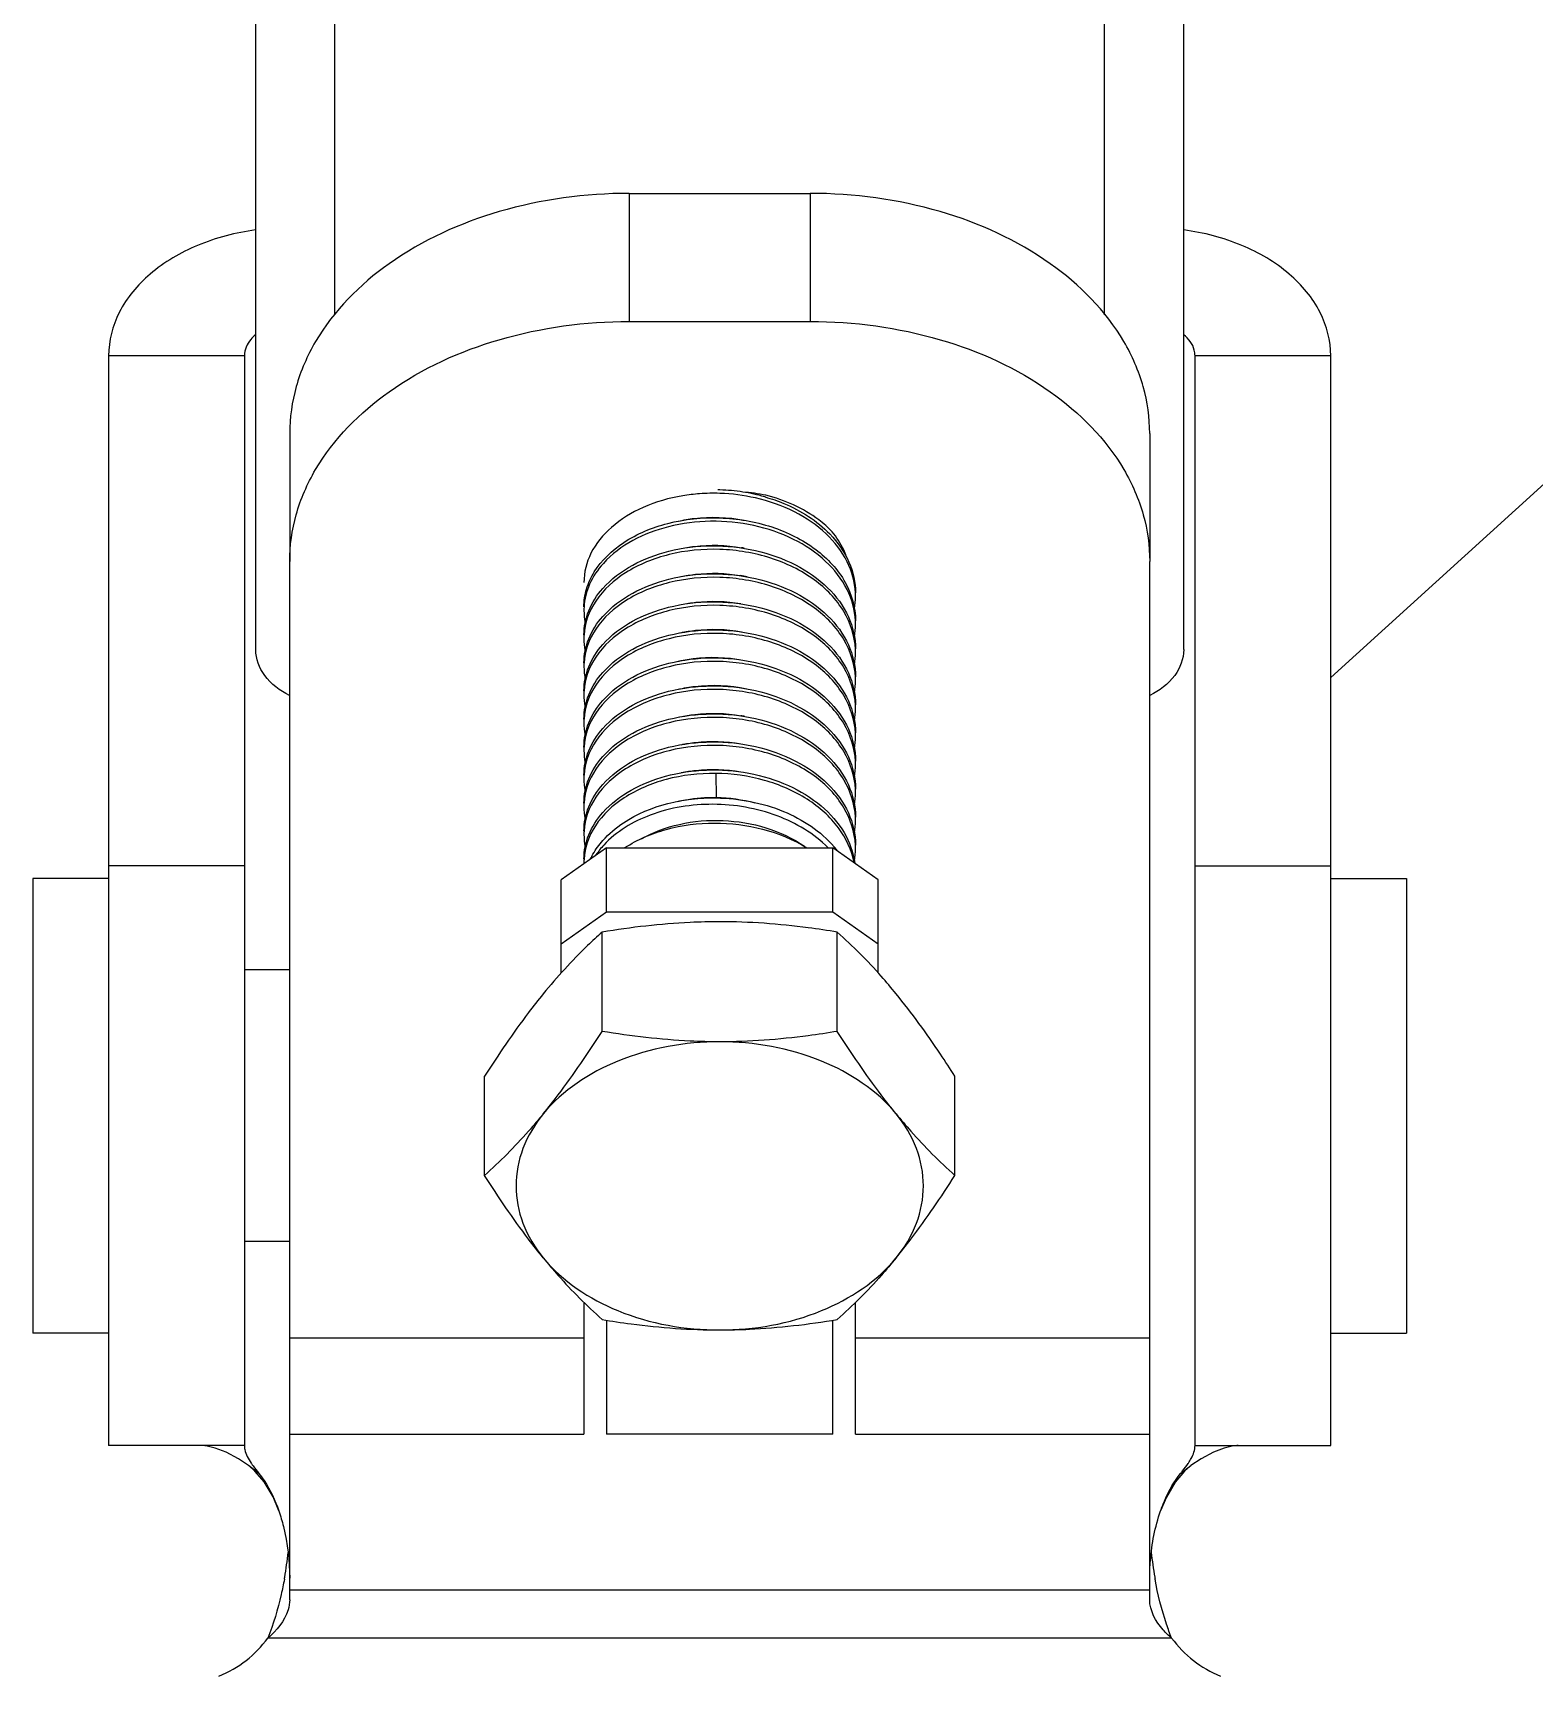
# Model space of a CAD drawing. Extents: x 27938 to 1042331, y -235042 to 1535213.
# Drawn here: x 704725 to 705315, y 745621 to 746267 of the extents above; entities that cross this region are included whole.
import ezdxf

# ---------------------------------------------------------------- set-up
doc = ezdxf.new("R2010")
doc.units = 0
doc.header["$LTSCALE"] = 1000
doc.header["$MEASUREMENT"] = 0
doc.layers.add('W_DIM', color=4, linetype='Continuous')
doc.styles.get("Standard").update_dxf_attribs({"font": 'gbenor.shx', "bigfont": 'gbcbig.shx'})
doc.dimstyles.get("Standard").update_dxf_attribs({"dimtxt": 0.18, "dimasz": 0.18, "dimexe": 0.18, "dimexo": 0.0625, "dimgap": 0.09, "dimtad": 0, "dimtih": 1, "dimtoh": 1, "dimdec": 4, "dimzin": 0, "dimdsep": 46, "dimtxsty": 'Standard', "dimcen": 0.09, "dimadec": 0, "dimazin": 0, "dimtfac": 1, "dimtdec": 4, "dimtofl": 0, "dimtmove": 0, "dimatfit": 3, "dimfxl": 1, "dimtolj": 1, "dimtzin": 0, "dimarcsym": 0})

msp = doc.modelspace()

# ---------------------------------------------------------------- linework, layer by layer
at = {"linetype": 'Continuous'}
for p, q in [((704812.64, 746024.59), (704812.64, 748821.25)), ((705177.44, 746024.59), (705177.44, 748821.25)), ((704843.78, 746156.11), (704843.78, 748511.76)), ((705146.3, 746156.11), (705146.3, 748511.76)), ((704959.45, 746203.89), (704959.45, 746153.56)), ((704959.45, 746203.89), (705030.63, 746203.89)), ((705030.63, 746203.89), (705030.63, 746153.56)), ((704959.45, 746153.56), (705030.63, 746153.56)), ((704754.81, 746140.09), (704754.81, 745711.82)), ((704808.19, 746140.09), (704754.81, 746140.09)), ((704808.19, 746140.09), (704808.19, 745711.82)), ((705181.89, 745711.82), (705181.89, 746140.09)), ((705235.27, 746140.09), (705181.89, 746140.09)), ((705235.27, 745711.82), (705235.27, 746140.09)), ((704825.99, 746109.52), (704825.99, 746059.19)), ((705164.09, 746109.52), (705164.09, 746059.19)), ((705038.28, 746070.09), (705038.35, 746070.02)), ((704825.99, 745651.19), (704825.99, 746059.19)), ((705164.09, 745651.19), (705164.09, 746059.19)), ((704993.46, 745975.92), (704993.71, 745966.5)), ((704993.71, 745966.5), (704993.71, 745966.28)), ((704950.55, 745946.65), (704932.76, 745934.07)), ((704950.55, 745921.48), (704950.55, 745946.65)), ((704950.55, 745946.65), (705039.53, 745946.65)), ((705039.53, 745921.48), (705039.53, 745946.65)), ((705057.32, 745934.07), (705039.53, 745946.65)), ((704808.19, 745939.65), (704754.81, 745939.65)), ((705181.89, 745939.65), (705235.27, 745939.65)), ((704754.81, 745934.59), (704725.02, 745934.59)), ((704932.76, 745897.52), (704932.76, 745934.07)), ((705057.32, 745897.52), (705057.32, 745934.07)), ((705235.27, 745934.59), (705265.06, 745934.59)), ((704932.76, 745908.9), (704950.55, 745921.48)), ((704950.55, 745921.48), (705039.53, 745921.48)), ((705039.53, 745921.48), (705057.32, 745908.9)), ((704948.81, 745874.53), (704948.81, 745913.55)), ((705041.27, 745874.53), (705041.27, 745913.55)), ((704825.99, 745898.67), (704808.19, 745898.67)), ((704902.58, 745817.91), (704902.58, 745856.92)), ((705087.51, 745817.91), (705087.51, 745856.92)), ((704825.99, 745791.9), (704808.19, 745791.9)), ((704941.66, 745768.02), (704941.66, 745716.26)), ((705048.43, 745716.27), (705048.43, 745768.02)), ((704950.55, 745761.02), (704950.55, 745716.29)), ((705039.53, 745716.29), (705039.53, 745761.03)), ((704754.81, 745755.97), (704725.02, 745755.97)), ((704825.99, 745754.05), (704941.66, 745754.05)), ((705048.43, 745754.05), (705164.09, 745754.05)), ((705235.27, 745755.97), (705265.06, 745755.97)), ((704808.19, 745711.82), (704754.81, 745711.82)), ((704825.99, 745716.27), (704941.66, 745716.27)), ((705039.53, 745716.29), (704950.55, 745716.29)), ((705048.43, 745716.27), (705164.09, 745716.27)), ((705181.89, 745711.82), (705235.27, 745711.82)), ((704813.87, 745700.82), (704809.85, 745703.87)), ((705176.21, 745700.82), (705180.23, 745703.87)), ((705164.09, 745654.95), (704825.99, 745654.95)), ((705172.71, 745636.07), (704817.38, 745636.07))]:
    msp.add_line(p, q, dxfattribs=at)
for p, q in [((704725.02, 745934.59), (704725.02, 745755.97)), ((705265.06, 745934.59), (705265.06, 745755.97))]:
    msp.add_line(p, q)
for points in [[(704809.85, 745703.87), (704805.84, 745706.6), (704800.96, 745709.14), (704796.75, 745710.72), (704793.57, 745711.52), (704791.68, 745711.79), (704791.2, 745711.82)], [(705198.88, 745711.82), (705198.4, 745711.79), (705196.51, 745711.52), (705193.34, 745710.72), (705189.12, 745709.14), (705184.25, 745706.6), (705180.23, 745703.87)], [(704821.72, 745686.07), (704819.44, 745691.55), (704815.94, 745697.45), (704812.32, 745701.72), (704809.87, 745703.86)], [(705180.22, 745703.87), (705177.72, 745701.68), (705174.11, 745697.41), (705170.63, 745691.53), (705168.37, 745686.07)]]:
    msp.add_lwpolyline(points, dxfattribs=at)
for centre, radius, start, end in [((704992.38, 746013.33), 72.69, 94.12569, 99.40267), ((704992.57, 746010.87), 75.15, 88.10633, 94.13058), ((704992.57, 746012.08), 75.31, 88.0532, 88.71813), ((704992.57, 746010.6), 75.43, 87.99871, 88.11338), ((704992.58, 746012.07), 75.33, 81.1719, 88.06144), ((704992.63, 746011.33), 74.69, 77.29929, 88.02789), ((704998.82, 746013.88), 72.8, 78.61656, 85.81395), ((704993.04, 746014.89), 72.47, 74.33037, 81.18694), ((704993.67, 746017.33), 69.95, 74.0044, 74.29492), ((704992.78, 746003.48), 62.1, 79.01309, 80.00675), ((704992.8, 745992.58), 61.99, 77.8843, 80.31948), ((704965.9, 746039.98), 24.24, 176.79498, 179.99776), ((705018.94, 746045.5), 29.49, 350.57514, 359.97128), ((705019.25, 746045.48), 29.17, 0.00154, 2.66813), ((704966.25, 746040), 24.59, 180.04808, 191.33884), ((705018.94, 746034.49), 29.49, 350.5247, 359.97091), ((705019.25, 746034.47), 29.17, 0.00154, 2.66775), ((704965.89, 746028.97), 24.24, 176.79547, 179.99775), ((704966.25, 746028.99), 24.6, 180.0489, 191.4175), ((705018.93, 746023.48), 29.49, 350.47779, 359.97076), ((705019.25, 746023.46), 29.17, 0.00154, 2.66767), ((704965.89, 746017.96), 24.24, 176.795, 179.99774), ((704966.28, 746017.98), 24.62, 180.05231, 192.14934), ((704965.89, 746006.95), 24.24, 176.79543, 179.99775), ((705018.94, 746012.47), 29.49, 350.55933, 359.97117), ((705019.25, 746012.45), 29.17, 0.00154, 2.66804), ((704966.25, 746006.97), 24.6, 180.04853, 191.38358), ((705019.25, 746001.44), 29.17, 0.00154, 2.6677), ((704965.89, 745995.94), 24.24, 176.79542, 179.99774), ((704966.25, 745995.96), 24.6, 180.04877, 191.40188), ((704992.78, 745937.38), 62.13, 78.78771, 80.256), ((705018.94, 746001.46), 29.49, 350.51432, 359.97082), ((705018.94, 745990.45), 29.49, 350.55499, 359.97114), ((705019.25, 745990.43), 29.17, 0.00153, 2.66784), ((704965.89, 745984.93), 24.24, 176.7949, 179.99774), ((704966.25, 745984.95), 24.59, 180.04815, 191.34656), ((705018.93, 745979.44), 29.5, 350.3354, 359.96948), ((705019.25, 745979.42), 29.17, 0.00154, 2.66796), ((704965.89, 745973.92), 24.24, 176.7955, 179.99775), ((704966.25, 745973.94), 24.6, 180.04847, 191.36983), ((705019.25, 745968.41), 29.17, 0.00154, 2.66766), ((704965.89, 745962.91), 24.24, 176.79531, 179.99774), ((704992.57, 745903.26), 63.25, 88.96287, 89.19864), ((704992.57, 745891.02), 75.27, 89.13991, 89.31671), ((705018.94, 745968.43), 29.49, 350.49826, 359.97077), ((704966.25, 745962.93), 24.6, 180.0486, 191.38893), ((705018.94, 745957.42), 29.49, 350.57751, 359.9713), ((705019.25, 745957.4), 29.17, 0.00153, 2.66808), ((704965.9, 745951.9), 24.24, 176.79481, 179.99775), ((704966.25, 745951.92), 24.59, 180.04798, 191.3296), ((705009.59, 745920.97), 40.12, 37.51951, 40.62392), ((705018.94, 745946.41), 29.49, 350.53849, 359.97102), ((705019.25, 745946.39), 29.17, 0.00154, 2.66785), ((704965.9, 745940.89), 24.24, 176.79416, 179.99777), ((704965.84, 745940.89), 24.18, 180.00024, 181.15233), ((704837.32, 745722.64), 31.91, 213.78825, 214.18873), ((705152.76, 745722.64), 31.91, 325.81127, 326.21175), ((704691.74, 745683.25), 134.32, 350.02794, 354.2434), ((705298.34, 745683.24), 134.31, 185.75095, 189.97214), ((704690.25, 745683.47), 135.82, 349.72994, 350.04434), ((705299.83, 745683.47), 135.82, 189.95566, 190.27006), ((704781.5, 745662.38), 44.49, 292.02431, 323.74846), ((705208.58, 745662.38), 44.49, 216.25154, 247.97569)]:
    msp.add_arc(centre, radius, start, end, dxfattribs=at)
for points, knots in [([(704959.45, 746203.89), (704942.26, 746203.89), (704908.9, 746199.37), (704865.21, 746179.73), (704838.57, 746153.08), (704827.79, 746128.4), (704825.99, 746115.72), (704825.99, 746109.52)], [0, 0, 0, 0, 0.287429, 0.554303, 0.789052, 0.896403, 1, 1, 1, 1]), ([(705164.09, 746109.52), (705164.09, 746115.72), (705162.29, 746128.4), (705151.51, 746153.08), (705124.88, 746179.73), (705081.19, 746199.37), (705047.82, 746203.89), (705030.63, 746203.89)], [0, 0, 0, 0, 0.103597, 0.210948, 0.445697, 0.712571, 1, 1, 1, 1]), ([(704812.61, 746189.52), (704804.79, 746188.47), (704789.94, 746184.62), (704771.02, 746173.61), (704758.05, 746158.36), (704754.81, 746145.94), (704754.81, 746140.09)], [0, 0, 0, 0, 0.287892, 0.552013, 0.786654, 1, 1, 1, 1]), ([(705235.27, 746140.09), (705235.27, 746145.94), (705232.03, 746158.36), (705219.06, 746173.61), (705200.14, 746184.62), (705185.29, 746188.47), (705177.47, 746189.52)], [0, 0, 0, 0, 0.213346, 0.447987, 0.712108, 1, 1, 1, 1]), ([(704825.99, 746059.19), (704825.99, 746065.39), (704827.79, 746078.07), (704838.57, 746102.75), (704865.21, 746129.4), (704908.9, 746149.04), (704942.26, 746153.56), (704959.45, 746153.56)], [0, 0, 0, 0, 0.103597, 0.210948, 0.445697, 0.712571, 1, 1, 1, 1]), ([(705030.63, 746153.56), (705047.82, 746153.56), (705081.19, 746149.04), (705124.88, 746129.4), (705151.51, 746102.75), (705162.29, 746078.07), (705164.09, 746065.39), (705164.09, 746059.19)], [0, 0, 0, 0, 0.287429, 0.554303, 0.789052, 0.896403, 1, 1, 1, 1]), ([(704812.55, 746148.34), (704811.88, 746147.79), (704809.59, 746145.61), (704808.19, 746142.39), (704808.19, 746140.09)], [0, 0, 0, 0, 0.274002, 1, 1, 1, 1]), ([(705181.89, 746140.09), (705181.89, 746140.84), (705181.49, 746144.02), (705179.41, 746146.81), (705177.53, 746148.34)], [0, 0, 0, 0, 0.236834, 1, 1, 1, 1]), ([(704980.51, 746085.04), (704975.16, 746084.16), (704965.12, 746081.3), (704952.41, 746073.61), (704943.8, 746063.25), (704941.66, 746054.91), (704941.66, 746050.99)], [0, 0, 0, 0, 0.291651, 0.555731, 0.788679, 1, 1, 1, 1]), ([(705048.39, 746046.84), (705048.2, 746051.07), (705045.78, 746059.86), (705037.05, 746070.99), (705024.39, 746079.52), (705014.36, 746082.99), (705009.05, 746084.2)], [0, 0, 0, 0, 0.219273, 0.456424, 0.717944, 1, 1, 1, 1]), ([(705012.95, 746084.57), (705015.44, 746083.86), (705024.68, 746080.65), (705033.28, 746075.26), (705038.28, 746070.09)], [0, 0, 0, 0, 0.264817, 1, 1, 1, 1]), ([(705039.23, 746070.93), (705037.62, 746072.61), (705030.09, 746079.22), (705020.6, 746083.36), (705013.19, 746085.25)], [0, 0, 0, 0, 0.23319, 1, 1, 1, 1]), ([(704941.66, 746041.35), (704941.66, 746043.72), (704942.38, 746048.57), (704946.73, 746058.02), (704957.46, 746068.08), (704974.93, 746075.23), (704995.14, 746077.28), (705015.35, 746073.86), (705032.85, 746065.25), (705045.24, 746052.21), (705048.43, 746041.07), (705048.43, 746035.85)], [0, 0, 0, 0, 0.049449, 0.100956, 0.214949, 0.346477, 0.489675, 0.634208, 0.769827, 0.890789, 1, 1, 1, 1]), ([(705048.39, 746035.83), (705048.2, 746040.1), (705045.73, 746048.98), (705036.85, 746060.18), (705023.98, 746068.72), (705008.39, 746074), (704991.52, 746075.63), (704970.63, 746073.06), (704955.83, 746065.75), (704949.29, 746058.49)], [0, 0, 0, 0, 0.105385, 0.219488, 0.34542, 0.481197, 0.621395, 0.759049, 1, 1, 1, 1]), ([(704978.69, 746075.03), (704980.77, 746075.52), (704989.33, 746077.03), (704998.21, 746076.7), (705004.64, 746075.45)], [0, 0, 0, 0, 0.245648, 1, 1, 1, 1]), ([(705038.35, 746070.02), (705041.44, 746066.82), (705046.51, 746059.65), (705048.43, 746050.99), (705048.43, 746046.86)], [0, 0, 0, 0, 0.517736, 1, 1, 1, 1]), ([(705044.81, 746061.25), (705044.51, 746062.1), (705043.09, 746065.56), (705041.03, 746068.75), (705039.23, 746070.93)], [0, 0, 0, 0, 0.242775, 1, 1, 1, 1]), ([(705048.39, 746024.82), (705048.16, 746029.95), (705044.6, 746040.73), (705032.21, 746053.26), (705015, 746061.54), (704995.22, 746064.85), (704975.44, 746062.93), (704958.22, 746056.07), (704945.7, 746045.02), (704941.96, 746035.03), (704941.69, 746030.32)], [0, 0, 0, 0, 0.109414, 0.230762, 0.366312, 0.510386, 0.653204, 0.784891, 0.899595, 1, 1, 1, 1]), ([(704949.07, 746048.6), (704955.64, 746056.04), (704970.71, 746063.49), (704991.94, 746066.01), (705009.07, 746064.23), (705024.8, 746058.7), (705037.67, 746049.83), (705046.32, 746038.24), (705048.43, 746029.16), (705048.43, 746024.84)], [0, 0, 0, 0, 0.241301, 0.379446, 0.520004, 0.655787, 0.781306, 0.894819, 1, 1, 1, 1]), ([(704979.18, 746064.13), (704981.14, 746064.58), (704989.18, 746065.95), (704997.5, 746065.71), (705003.56, 746064.64)], [0, 0, 0, 0, 0.245788, 1, 1, 1, 1]), ([(704949.29, 746058.49), (704947.1, 746056.04), (704943.46, 746050.7), (704941.87, 746044.39), (704941.69, 746041.33)], [0, 0, 0, 0, 0.517722, 1, 1, 1, 1]), ([(704949.08, 746037.6), (704955.65, 746045.03), (704970.72, 746052.48), (704991.95, 746055), (705009.08, 746053.22), (705024.81, 746047.69), (705037.67, 746038.82), (705046.32, 746027.23), (705048.43, 746018.15), (705048.43, 746013.83)], [0, 0, 0, 0, 0.241321, 0.379464, 0.520018, 0.655795, 0.781306, 0.894819, 1, 1, 1, 1]), ([(704979.78, 746053.26), (704981.67, 746053.66), (704989.42, 746054.92), (704997.4, 746054.68), (705003.23, 746053.69)], [0, 0, 0, 0, 0.246058, 1, 1, 1, 1]), ([(704941.66, 746030.34), (704941.66, 746033.57), (704943.05, 746040.3), (704946.79, 746046.01), (704949.07, 746048.6)], [0, 0, 0, 0, 0.48238, 1, 1, 1, 1]), ([(705048.39, 746013.81), (705048.16, 746018.94), (705044.6, 746029.72), (705032.21, 746042.25), (705015, 746050.53), (704995.22, 746053.84), (704975.44, 746051.92), (704958.22, 746045.06), (704945.7, 746034.01), (704941.96, 746024.01), (704941.69, 746019.31)], [0, 0, 0, 0, 0.10941, 0.230759, 0.36631, 0.510388, 0.653211, 0.784896, 0.899598, 1, 1, 1, 1]), ([(705048.39, 746002.8), (705048.16, 746007.93), (705044.6, 746018.71), (705032.21, 746031.24), (705015, 746039.52), (704995.22, 746042.83), (704975.44, 746040.91), (704958.22, 746034.05), (704945.7, 746023), (704941.96, 746013), (704941.69, 746008.3)], [0, 0, 0, 0, 0.109413, 0.230763, 0.366317, 0.51039, 0.65321, 0.784893, 0.899595, 1, 1, 1, 1]), ([(704949.07, 746026.58), (704955.63, 746034.01), (704970.7, 746041.47), (704991.94, 746043.99), (705009.07, 746042.22), (705024.8, 746036.68), (705037.67, 746027.81), (705046.32, 746016.22), (705048.43, 746007.14), (705048.43, 746002.82)], [0, 0, 0, 0, 0.241291, 0.379436, 0.519999, 0.655783, 0.781305, 0.89482, 1, 1, 1, 1]), ([(704979.95, 746042.28), (704981.84, 746042.68), (704989.58, 746043.91), (704997.55, 746043.66), (705003.36, 746042.65)], [0, 0, 0, 0, 0.246155, 1, 1, 1, 1]), ([(704941.66, 746019.33), (704941.66, 746022.56), (704943.05, 746029.29), (704946.79, 746035.01), (704949.08, 746037.6)], [0, 0, 0, 0, 0.482371, 1, 1, 1, 1]), ([(705048.39, 745991.79), (705048.16, 745996.92), (705044.6, 746007.7), (705032.21, 746020.23), (705015, 746028.51), (704995.22, 746031.82), (704975.44, 746029.9), (704958.22, 746023.04), (704945.7, 746011.99), (704941.96, 746001.99), (704941.69, 745997.29)], [0, 0, 0, 0, 0.109413, 0.230762, 0.36631, 0.510386, 0.653205, 0.784893, 0.899595, 1, 1, 1, 1]), ([(704949.08, 746015.58), (704955.65, 746023.01), (704970.71, 746030.46), (704991.95, 746032.98), (705009.07, 746031.2), (705024.81, 746025.67), (705037.67, 746016.8), (705046.32, 746005.21), (705048.43, 745996.13), (705048.43, 745991.81)], [0, 0, 0, 0, 0.241314, 0.379459, 0.520012, 0.655791, 0.781307, 0.89482, 1, 1, 1, 1]), ([(704979.74, 746031.23), (704981.65, 746031.64), (704989.52, 746032.91), (704997.64, 746032.65), (705003.55, 746031.61)], [0, 0, 0, 0, 0.246065, 1, 1, 1, 1]), ([(704825.9, 746006.56), (704822.16, 746008.42), (704815.62, 746013.18), (704812.64, 746021), (704812.64, 746024.59)], [0, 0, 0, 0, 0.538137, 1, 1, 1, 1]), ([(704941.66, 746008.32), (704941.66, 746011.54), (704943.05, 746018.28), (704946.78, 746023.98), (704949.07, 746026.58)], [0, 0, 0, 0, 0.482397, 1, 1, 1, 1]), ([(704949.08, 746004.56), (704955.64, 746012), (704970.71, 746019.45), (704991.95, 746021.97), (705009.07, 746020.19), (705024.8, 746014.66), (705037.67, 746005.79), (705046.32, 745994.2), (705048.43, 745985.12), (705048.43, 745980.8)], [0, 0, 0, 0, 0.241312, 0.379455, 0.520012, 0.655791, 0.781305, 0.89482, 1, 1, 1, 1]), ([(704978.32, 746019.89), (704980.39, 746020.39), (704988.91, 746021.95), (704997.75, 746021.68), (705004.16, 746020.49)], [0, 0, 0, 0, 0.2454, 1, 1, 1, 1]), ([(705177.44, 746024.59), (705177.44, 746021), (705174.46, 746013.18), (705167.92, 746008.42), (705164.18, 746006.56)], [0, 0, 0, 0, 0.461863, 1, 1, 1, 1]), ([(704941.66, 745997.31), (704941.66, 746000.54), (704943.05, 746007.27), (704946.79, 746012.99), (704949.08, 746015.58)], [0, 0, 0, 0, 0.482371, 1, 1, 1, 1]), ([(705048.39, 745980.78), (705048.16, 745985.91), (705044.6, 745996.69), (705032.21, 746009.22), (705015, 746017.5), (704995.22, 746020.81), (704975.44, 746018.89), (704958.22, 746012.03), (704945.7, 746000.98), (704941.96, 745990.98), (704941.69, 745986.28)], [0, 0, 0, 0, 0.109411, 0.230759, 0.366311, 0.510389, 0.653212, 0.784896, 0.899598, 1, 1, 1, 1]), ([(705048.39, 745969.77), (705048.16, 745974.9), (705044.6, 745985.68), (705032.21, 745998.21), (705015, 746006.49), (704995.22, 746009.8), (704975.44, 746007.88), (704958.22, 746001.02), (704945.7, 745989.97), (704941.96, 745979.97), (704941.69, 745975.27)], [0, 0, 0, 0, 0.109414, 0.230763, 0.366316, 0.510389, 0.653208, 0.784892, 0.899594, 1, 1, 1, 1]), ([(704949.07, 745993.55), (704955.63, 746000.98), (704970.7, 746008.44), (704991.94, 746010.96), (705009.07, 746009.18), (705024.8, 746003.65), (705037.67, 745994.78), (705046.32, 745983.19), (705048.43, 745974.11), (705048.43, 745969.79)], [0, 0, 0, 0, 0.24129, 0.379435, 0.519998, 0.655783, 0.781305, 0.89482, 1, 1, 1, 1]), ([(704978.78, 746008.99), (704980.93, 746009.49), (704989.81, 746011.02), (704999.01, 746010.59), (705005.65, 746009.18)], [0, 0, 0, 0, 0.245825, 1, 1, 1, 1]), ([(704941.66, 745986.3), (704941.66, 745989.53), (704943.05, 745996.26), (704946.79, 746001.97), (704949.08, 746004.56)], [0, 0, 0, 0, 0.482382, 1, 1, 1, 1]), ([(705048.39, 745958.76), (705048.16, 745963.89), (705044.6, 745974.67), (705032.21, 745987.2), (705015, 745995.48), (704995.22, 745998.79), (704975.44, 745996.87), (704958.22, 745990.01), (704945.7, 745978.96), (704941.96, 745968.96), (704941.69, 745964.26)], [0, 0, 0, 0, 0.109411, 0.23076, 0.366309, 0.510386, 0.653207, 0.784895, 0.899597, 1, 1, 1, 1]), ([(704949.08, 745982.55), (704955.65, 745989.98), (704970.72, 745997.43), (704991.95, 745999.95), (705009.08, 745998.17), (705024.81, 745992.64), (705037.67, 745983.77), (705046.32, 745972.18), (705048.43, 745963.1), (705048.43, 745958.78)], [0, 0, 0, 0, 0.241317, 0.379461, 0.520014, 0.655792, 0.781306, 0.894819, 1, 1, 1, 1]), ([(704979.38, 745998.12), (704981.3, 745998.54), (704989.2, 745999.87), (704997.35, 745999.64), (705003.29, 745998.62)], [0, 0, 0, 0, 0.245865, 1, 1, 1, 1]), ([(704941.66, 745975.29), (704941.66, 745978.51), (704943.05, 745985.25), (704946.78, 745990.95), (704949.07, 745993.55)], [0, 0, 0, 0, 0.482394, 1, 1, 1, 1]), ([(704979.85, 745987.21), (704981.74, 745987.61), (704989.49, 745988.86), (704997.49, 745988.61), (705003.32, 745987.61)], [0, 0, 0, 0, 0.246098, 1, 1, 1, 1]), ([(704941.66, 745964.28), (704941.66, 745967.51), (704943.05, 745974.24), (704946.79, 745979.96), (704949.08, 745982.55)], [0, 0, 0, 0, 0.48237, 1, 1, 1, 1]), ([(705048.39, 745947.75), (705048.16, 745952.88), (705044.6, 745963.66), (705032.21, 745976.19), (705015, 745984.47), (704995.22, 745987.78), (704975.44, 745985.86), (704958.22, 745979), (704945.7, 745967.95), (704941.96, 745957.95), (704941.69, 745953.25)], [0, 0, 0, 0, 0.109411, 0.23076, 0.366314, 0.510391, 0.653213, 0.784895, 0.899597, 1, 1, 1, 1]), ([(704949.07, 745971.53), (704955.63, 745978.97), (704970.7, 745986.42), (704991.94, 745988.94), (705009.07, 745987.16), (705024.8, 745981.63), (705037.67, 745972.76), (705046.32, 745961.17), (705048.43, 745952.09), (705048.43, 745947.77)], [0, 0, 0, 0, 0.241302, 0.379446, 0.520006, 0.655788, 0.781304, 0.89482, 1, 1, 1, 1]), ([(704993.46, 745975.92), (704986.92, 745976), (704974.27, 745974.53), (704957.6, 745967.57), (704945.53, 745956.61), (704941.95, 745946.85), (704941.69, 745942.24)], [0, 0, 0, 0, 0.291821, 0.560232, 0.794326, 1, 1, 1, 1]), ([(704949.07, 745960.52), (704955.36, 745967.65), (704969.64, 745974.96), (704989.96, 745977.85), (705006.49, 745976.63), (705021.97, 745971.9), (705035.03, 745963.99), (705044.44, 745953.44), (705047.59, 745944.89), (705048.16, 745940.7)], [0, 0, 0, 0, 0.238806, 0.375378, 0.515068, 0.651187, 0.778286, 0.893865, 1, 1, 1, 1]), ([(704979.93, 745976.22), (704981.82, 745976.62), (704989.55, 745977.85), (704997.51, 745977.6), (705003.33, 745976.6)], [0, 0, 0, 0, 0.24614, 1, 1, 1, 1]), ([(705047.9, 745940.84), (705046.97, 745945.75), (705042.27, 745955.67), (705029.44, 745966.86), (705012.54, 745974.09), (704999.91, 745975.84), (704993.46, 745975.92)], [0, 0, 0, 0, 0.215857, 0.456017, 0.721227, 1, 1, 1, 1]), ([(704941.66, 745953.27), (704941.66, 745956.49), (704943.05, 745963.23), (704946.78, 745968.94), (704949.07, 745971.53)], [0, 0, 0, 0, 0.482394, 1, 1, 1, 1]), ([(704949.06, 745949.5), (704951.45, 745952.2), (704963.93, 745962.66), (704980.97, 745966.43), (704993.46, 745966.28)], [0, 0, 0, 0, 0.224306, 1, 1, 1, 1]), ([(705037.63, 745946.72), (705032.09, 745952.3), (705017.44, 745960.93), (704992.62, 745965.15), (704968.36, 745961.39), (704954.38, 745953.1), (704949.46, 745947.77)], [0, 0, 0, 0, 0.245715, 0.512956, 0.773315, 1, 1, 1, 1]), ([(704978.25, 745964.83), (704979.47, 745965.12), (704984.47, 745966.16), (704989.6, 745966.55), (704993.45, 745966.5)], [0, 0, 0, 0, 0.245441, 1, 1, 1, 1]), ([(704993.7, 745966.28), (705002.67, 745966.15), (705019.84, 745962.94), (705034.76, 745953.24), (705040.04, 745947.09)], [0, 0, 0, 0, 0.525716, 1, 1, 1, 1]), ([(704941.66, 745942.26), (704941.66, 745945.48), (704943.05, 745952.22), (704946.78, 745957.93), (704949.07, 745960.52)], [0, 0, 0, 0, 0.482388, 1, 1, 1, 1]), ([(704964.26, 745950.18), (704968.87, 745952.86), (704979.49, 745956.74), (705001.78, 745958.6), (705019.18, 745953.62), (705028.39, 745947.28)], [0, 0, 0, 0, 0.239537, 0.497847, 1, 1, 1, 1]), ([(704957.77, 745946.75), (704962.71, 745949.98), (704974.29, 745954.85), (704999.02, 745958.01), (705018.67, 745953.29), (705029.3, 745946.65)], [0, 0, 0, 0, 0.237857, 0.495496, 1, 1, 1, 1]), ([(704944.23, 745942.29), (704944.54, 745942.92), (704945.89, 745945.49), (704947.61, 745947.85), (704949.06, 745949.5)], [0, 0, 0, 0, 0.243018, 1, 1, 1, 1]), ([(704948.81, 745913.55), (704946.87, 745911.82), (704938.68, 745904.23), (704931.11, 745895.96), (704925.69, 745889.32)], [0, 0, 0, 0, 0.2325, 1, 1, 1, 1]), ([(704995.04, 745917.63), (704991.15, 745917.63), (704975.67, 745917.26), (704960.25, 745915.43), (704948.81, 745913.55)], [0, 0, 0, 0, 0.251248, 1, 1, 1, 1]), ([(705041.27, 745913.55), (705037.48, 745914.17), (705022.17, 745916.47), (705006.67, 745917.63), (704995.04, 745917.63)], [0, 0, 0, 0, 0.248681, 1, 1, 1, 1]), ([(705064.39, 745889.32), (705062.49, 745891.65), (705055.27, 745900.17), (705047.36, 745908.1), (705041.27, 745913.55)], [0, 0, 0, 0, 0.268858, 1, 1, 1, 1]), ([(704925.69, 745889.32), (704923.7, 745886.88), (704915.51, 745876.44), (704908.05, 745865.44), (704902.58, 745856.92)], [0, 0, 0, 0, 0.237123, 1, 1, 1, 1]), ([(705087.51, 745856.92), (705085.63, 745859.84), (705078.35, 745870.93), (705070.59, 745881.73), (705064.39, 745889.32)], [0, 0, 0, 0, 0.261287, 1, 1, 1, 1]), ([(704925.69, 745842.13), (704927.68, 745844.57), (704935.87, 745855.02), (704943.33, 745866.02), (704948.81, 745874.53)], [0, 0, 0, 0, 0.237123, 1, 1, 1, 1]), ([(704995.04, 745870.45), (704991.15, 745870.45), (704975.67, 745870.82), (704960.25, 745872.65), (704948.81, 745874.53)], [0, 0, 0, 0, 0.251248, 1, 1, 1, 1]), ([(705041.27, 745874.53), (705037.48, 745873.9), (705022.17, 745871.61), (705006.67, 745870.45), (704995.04, 745870.45)], [0, 0, 0, 0, 0.248681, 1, 1, 1, 1]), ([(705064.39, 745842.13), (705062.4, 745844.57), (705054.21, 745855.02), (705046.75, 745866.02), (705041.27, 745874.53)], [0, 0, 0, 0, 0.237123, 1, 1, 1, 1]), ([(704995.04, 745870.45), (704981.46, 745870.45), (704955.69, 745866.02), (704933.26, 745851.4), (704925.69, 745842.13)], [0, 0, 0, 0, 0.531659, 1, 1, 1, 1]), ([(705064.39, 745842.13), (705056.82, 745851.4), (705034.39, 745866.02), (705008.63, 745870.45), (704995.04, 745870.45)], [0, 0, 0, 0, 0.468341, 1, 1, 1, 1]), ([(704925.69, 745842.13), (704923.79, 745839.81), (704916.57, 745831.29), (704908.66, 745823.35), (704902.58, 745817.91)], [0, 0, 0, 0, 0.268858, 1, 1, 1, 1]), ([(704925.69, 745842.13), (704922.36, 745838.05), (704916.94, 745829.1), (704914, 745813.82), (704916.94, 745798.54), (704922.36, 745789.6), (704925.69, 745785.51)], [0, 0, 0, 0, 0.257487, 0.5, 0.742513, 1, 1, 1, 1]), ([(705064.39, 745842.13), (705066.29, 745839.81), (705073.51, 745831.29), (705081.42, 745823.35), (705087.51, 745817.91)], [0, 0, 0, 0, 0.268858, 1, 1, 1, 1]), ([(705064.39, 745785.51), (705067.73, 745789.6), (705073.14, 745798.54), (705076.08, 745813.82), (705073.14, 745829.1), (705067.73, 745838.05), (705064.39, 745842.13)], [0, 0, 0, 0, 0.257487, 0.5, 0.742513, 1, 1, 1, 1]), ([(704925.69, 745785.51), (704923.7, 745787.95), (704915.51, 745798.39), (704908.05, 745809.39), (704902.58, 745817.91)], [0, 0, 0, 0, 0.237123, 1, 1, 1, 1]), ([(705064.39, 745785.51), (705066.38, 745787.95), (705074.57, 745798.39), (705082.03, 745809.39), (705087.51, 745817.91)], [0, 0, 0, 0, 0.237123, 1, 1, 1, 1]), ([(704925.69, 745785.51), (704927.59, 745783.19), (704934.81, 745774.67), (704942.72, 745766.73), (704948.81, 745761.28)], [0, 0, 0, 0, 0.268858, 1, 1, 1, 1]), ([(704925.69, 745785.51), (704933.26, 745776.24), (704955.69, 745761.62), (704981.46, 745757.2), (704995.04, 745757.2)], [0, 0, 0, 0, 0.468341, 1, 1, 1, 1]), ([(704995.04, 745757.2), (705008.63, 745757.2), (705034.39, 745761.62), (705056.82, 745776.24), (705064.39, 745785.51)], [0, 0, 0, 0, 0.531659, 1, 1, 1, 1]), ([(705064.39, 745785.51), (705062.49, 745783.19), (705055.27, 745774.67), (705047.36, 745766.73), (705041.27, 745761.28)], [0, 0, 0, 0, 0.268858, 1, 1, 1, 1]), ([(704948.81, 745761.28), (704952.61, 745760.66), (704967.91, 745758.36), (704983.41, 745757.2), (704995.04, 745757.2)], [0, 0, 0, 0, 0.248681, 1, 1, 1, 1]), ([(704995.04, 745757.2), (704998.93, 745757.2), (705014.41, 745757.57), (705029.84, 745759.4), (705041.27, 745761.28)], [0, 0, 0, 0, 0.251248, 1, 1, 1, 1]), ([(704808.19, 745711.82), (704808.19, 745711.26), (704808.46, 745708.77), (704809.72, 745706.5), (704810.8, 745704.9)], [0, 0, 0, 0, 0.222245, 1, 1, 1, 1]), ([(705179.28, 745704.9), (705179.68, 745705.49), (705180.99, 745707.59), (705181.89, 745710.05), (705181.89, 745711.82)], [0, 0, 0, 0, 0.289589, 1, 1, 1, 1]), ([(704810.92, 745704.71), (704811.13, 745704.4), (704812.07, 745703.07), (704813.08, 745701.79), (704813.87, 745700.82)], [0, 0, 0, 0, 0.231104, 1, 1, 1, 1]), ([(705176.21, 745700.82), (705176.49, 745701.16), (705177.51, 745702.43), (705178.49, 745703.73), (705179.16, 745704.71)], [0, 0, 0, 0, 0.26918, 1, 1, 1, 1]), ([(704813.87, 745700.82), (704814.61, 745699.91), (704817.89, 745695.38), (704820.26, 745690.23), (704821.72, 745686.07)], [0, 0, 0, 0, 0.210146, 1, 1, 1, 1]), ([(705168.37, 745686.07), (705168.89, 745687.57), (705170.93, 745692.77), (705173.7, 745697.72), (705176.21, 745700.82)], [0, 0, 0, 0, 0.285604, 1, 1, 1, 1]), ([(704821.72, 745686.07), (704822.42, 745684.05), (704824.96, 745675.48), (704825.99, 745666.49), (704825.99, 745659.7)], [0, 0, 0, 0, 0.239548, 1, 1, 1, 1]), ([(705164.09, 745659.7), (705164.09, 745662), (705164.45, 745670.92), (705166.17, 745679.81), (705168.37, 745686.07)], [0, 0, 0, 0, 0.257456, 1, 1, 1, 1]), ([(704823.9, 745659.25), (704823.53, 745657.24), (704821.92, 745649.37), (704819.6, 745641.63), (704817.38, 745636.07)], [0, 0, 0, 0, 0.255037, 1, 1, 1, 1]), ([(705172.71, 745636.07), (705171.98, 745637.88), (705169.22, 745645.43), (705167.27, 745653.27), (705166.18, 745659.25)], [0, 0, 0, 0, 0.242689, 1, 1, 1, 1]), ([(704825.99, 745651.19), (704825.99, 745649.83), (704824.91, 745643.92), (704820.87, 745638.98), (704817.38, 745636.07)], [0, 0, 0, 0, 0.231026, 1, 1, 1, 1]), ([(705172.71, 745636.07), (705171.5, 745637.08), (705167.29, 745641.11), (705164.09, 745646.88), (705164.09, 745651.19)], [0, 0, 0, 0, 0.266, 1, 1, 1, 1])]:
    msp.add_open_spline(points, degree=3, knots=knots, dxfattribs=at)
for points in [[(704993.71, 745966.5), (704998.82, 745966.4), (705003.96, 745965.7), (705008.9, 745964.37)], [(704949.46, 745947.77), (704948.34, 745946.55), (704947.3, 745945.25), (704946.37, 745943.88)]]:
    msp.add_open_spline(points, degree=3, dxfattribs=at)

# ---------------------------------------------------------------- leaders
at = {"layer": 'W_DIM', "color": 7}
msp.add_leader([(705235.27, 746013.62), (706331.08, 747008.84)], dimstyle='Standard', override={"dimgap": 20}, dxfattribs=at)

doc.saveas('drawing.dxf')
